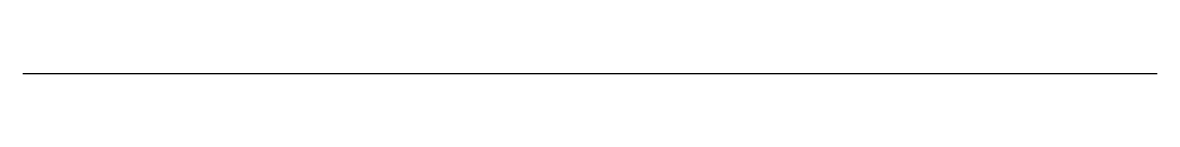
# Model space of a CAD drawing. Extents: x 150 to 250, y -150 to -150.
import ezdxf

# ---------------------------------------------------------------- set-up
doc = ezdxf.new("R2010")
doc.units = 0
doc.layers.add('SARR_2.2x7', color=40, linetype='Continuous')

msp = doc.modelspace()

# ---------------------------------------------------------------- linework, layer by layer
at = {"layer": 'SARR_2.2x7'}
msp.add_line((150, -150), (250, -150), dxfattribs=at)

doc.saveas('drawing.dxf')
